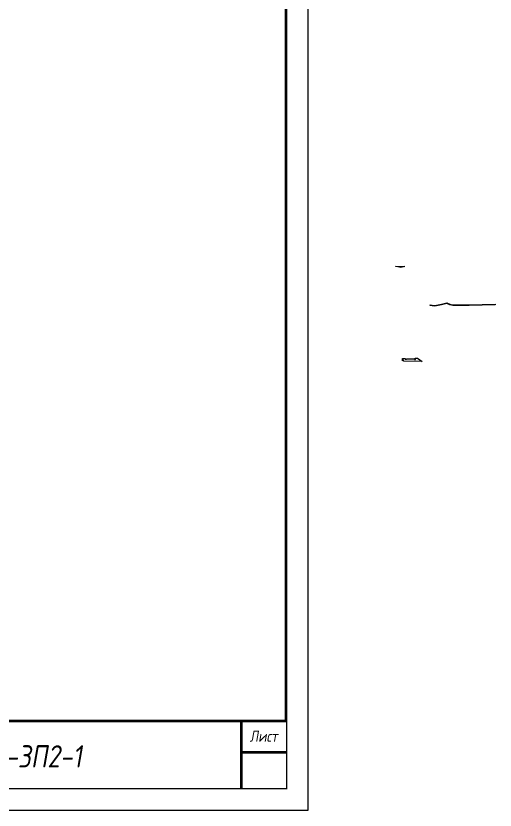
# Model space of a CAD drawing. Extents: x -717 to 1451, y -133302 to 233.
# Drawn here: x 324.3 to 431.9, y -72516.4 to -72338 of the extents above; entities that cross this region are included whole.
import ezdxf
from ezdxf.enums import TextEntityAlignment as Align

# ---------------------------------------------------------------- set-up
doc = ezdxf.new("R2010")
doc.units = 0
doc.layers.add('Зарамочное оформление', color=7, linetype='Continuous')
for name, color, linetype, true_color in [('Объём_2563', 7, 'Continuous', 0xff8000), ('Объём_2570', 7, 'Continuous', 0x80ff00), ('Объём_2600', 7, 'Continuous', 0x808000)]:
    doc.layers.add(name, color=color, linetype=linetype, true_color=true_color)
doc.styles.add('М', font='romand.shx', dxfattribs={"width": 0.8, "oblique": 10, "height": 2.5})

# ---------------------------------------------------------------- blocks, each defined once
blk = doc.blocks.new('Штамп')
at = {"linetype": 'Continuous'}
blk.add_wipeout([(199.95, -411.25), (384.95, -411.25), (384.95, -426.25), (199.95, -426.25)], dxfattribs=at).dxf.layer = 'Зарамочное оформление'
at = {"layer": 'Зарамочное оформление', "linetype": 'Continuous', "lineweight": -3, "const_width": 0.6, "flags": 128}
for points in [[(199.95, -426.25), (199.95, -411.25), (384.95, -411.25)], [(209.95, -411.25), (209.95, -426.25)], [(219.95, -411.25), (219.95, -426.25)], [(229.95, -411.25), (229.95, -426.25)], [(239.95, -411.25), (239.95, -426.25)], [(254.95, -411.25), (254.95, -426.25)], [(264.95, -411.25), (264.95, -426.25)], [(374.95, -411.25), (374.95, -426.25)], [(199.95, -416.25), (264.95, -416.25)], [(374.95, -418.25), (384.95, -418.25)], [(199.95, -421.25), (264.95, -421.25)]]:
    blk.add_lwpolyline(points, dxfattribs=at)
at = {"linetype": 'Continuous', "insert": (319.95, -419.17), "char_height": 5, "width": 110, "attachment_point": 5, "style": 'М'}
blk.add_mtext('{\\Q10;\\W0.8;43/23-Р-ЗП2-1}', dxfattribs=at)
at = {"layer": 'Зарамочное оформление', "linetype": 'Continuous', "style": 'М', "oblique": 10}
for s, width, p in [('Лист', 0.8, (379.95, -414.66)), ('Изм.', 0.8, (204.95, -423.75)), ('Кол.уч.', 0.7, (214.95, -423.75)), ('Лист', 0.8, (224.95, -423.75)), ('N док.', 0.7, (235.28, -423.75)), ('Подпись', 0.8, (247.45, -423.75)), ('Дата', 0.8, (259.95, -423.75))]:
    blk.add_text(s, height=2.5, dxfattribs=dict(at, width=width)).set_placement(p, align=Align.MIDDLE_CENTER)
blk = doc.blocks.new('шифр')
blk.add_blockref('Штамп', (0, -72145))

msp = doc.modelspace()

# ---------------------------------------------------------------- linework, layer by layer
at = {"flags": 128}
msp.add_lwpolyline([(-30.054, -72516.421), (389.946, -72516.421), (389.946, -72219.421), (-30.054, -72219.421)], close=True, dxfattribs=at)
at = {"const_width": 0.6, "flags": 128}
msp.add_lwpolyline([(-10.054, -72511.421), (384.946, -72511.421), (384.946, -72224.421), (-10.054, -72224.421)], close=True, dxfattribs=at)
at = {"layer": 'Объём_2563', "flags": 128}
msp.add_lwpolyline([(411.455, -72415.534), (411.271, -72415.35), (410.971, -72415.344), (410.971, -72415.314), (411.251, -72415.314), (411.251, -72415.114), (411.151, -72415.114), (411.151, -72414.952), (411.715, -72414.977), (411.715, -72415.101), (411.995, -72415.101), (411.995, -72414.993), (413.795, -72415.029), (413.795, -72415.142), (414.075, -72415.142), (414.075, -72414.942), (413.975, -72414.942), (413.975, -72414.842), (414.471, -72414.904), (415.538, -72415.616), (411.455, -72415.534), (411.455, -72415.534)], dxfattribs=at)
at = {"layer": 'Объём_2570', "flags": 128}
msp.add_lwpolyline([(431.924, -72402.856), (426.111, -72403.007), (425.014, -72403.052), (423.892, -72403.053), (422.412, -72403.039), (421.774, -72402.858), (421.089, -72402.61), (419.912, -72402.886), (418.421, -72403.212), (417.766, -72403.1), (417.323, -72403.048), (417.323, -72402.898), (417.766, -72402.95), (418.421, -72403.062), (419.912, -72402.736), (421.089, -72402.46), (421.774, -72402.708), (422.412, -72402.889), (423.892, -72402.903), (425.014, -72402.902), (426.111, -72402.857), (431.924, -72402.706), (431.924, -72402.856), (431.924, -72402.856)], dxfattribs=at)
at = {"layer": 'Объём_2600', "flags": 128}
msp.add_lwpolyline([(410.76, -72394.477), (410.105, -72394.365), (409.662, -72394.313), (409.662, -72394.223), (411.65, -72394.283), (410.76, -72394.477), (410.76, -72394.477)], dxfattribs=at)

# ---------------------------------------------------------------- texts
at = {"linetype": 'Continuous', "style": 'М', "oblique": 10, "width": 0.8}
msp.add_text('237', height=2.5, dxfattribs=at).set_placement((380.312, -72507.509), align=Align.MIDDLE)

# ---------------------------------------------------------------- next in the draw order: block references
msp.add_blockref('шифр', (0, 59.829))

doc.saveas('drawing.dxf')
